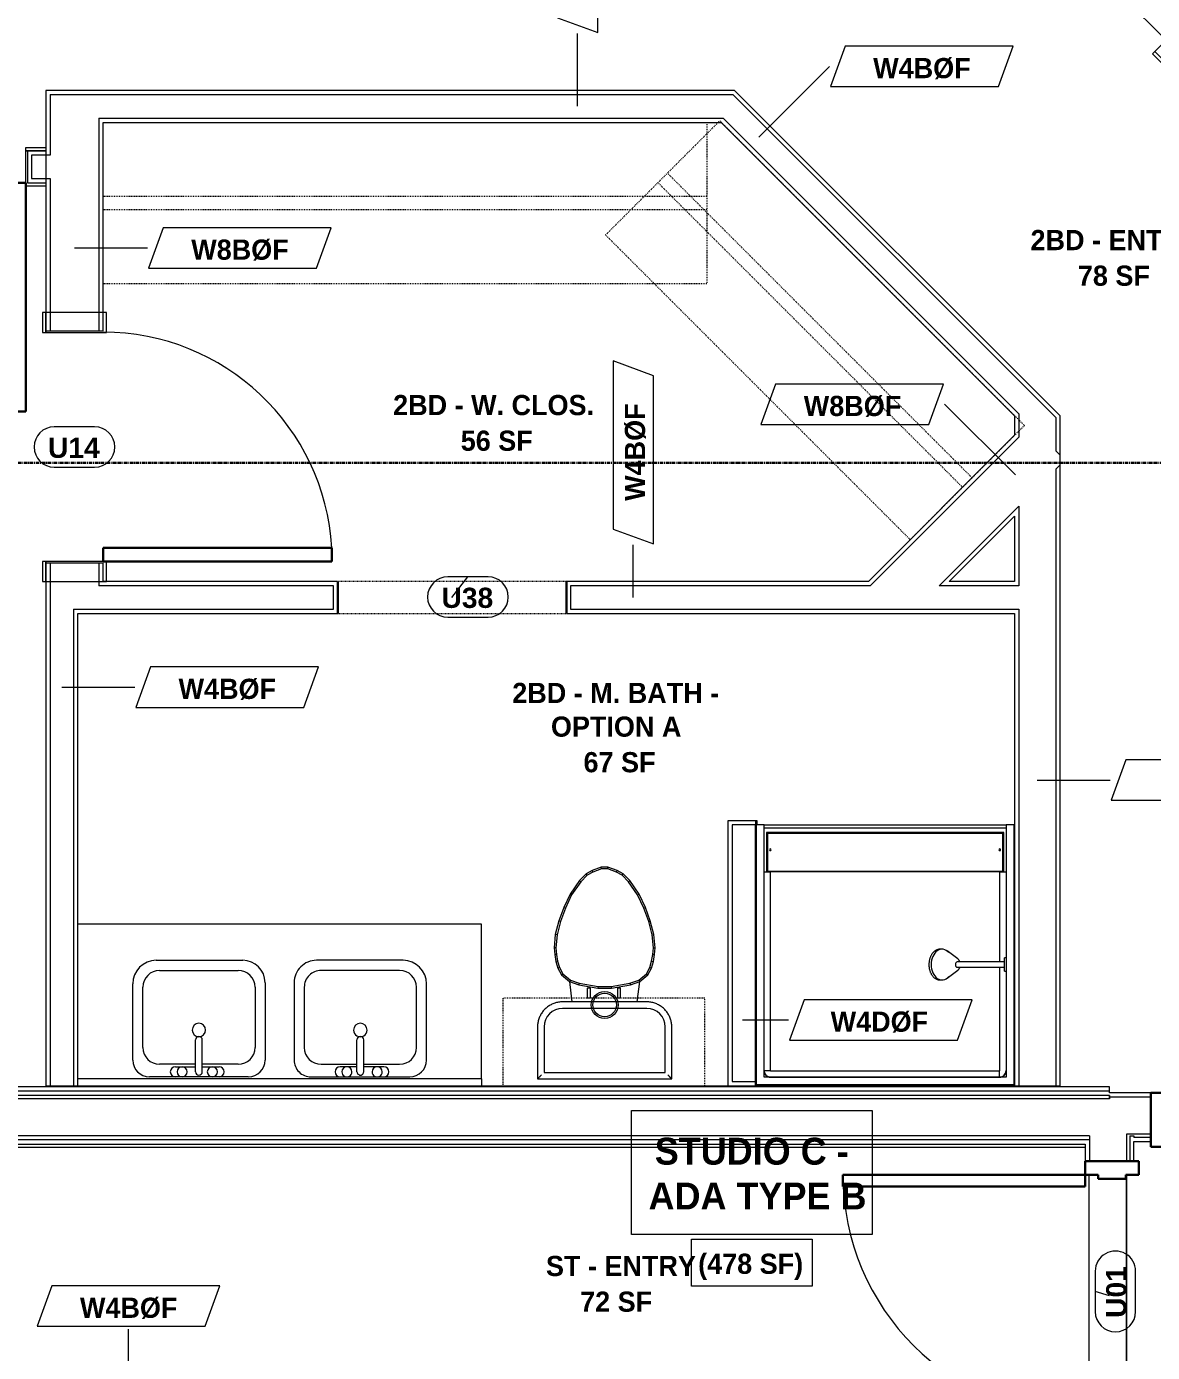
# Model space of a CAD drawing. Header units: inches. Extents: x -4058 to -1781, y 9814 to 12264.
# Drawn here: x -3662.7 to -3495.3, y 11715 to 11912.1 of the extents above; entities that cross this region are included whole.
import ezdxf

# ---------------------------------------------------------------- set-up
doc = ezdxf.new("R2010")
doc.units = ezdxf.units.IN
doc.header["$MEASUREMENT"] = 0
for name, pattern in [('Dash', [0.25, 0.125, -0.125]), ('Grid Line 1_2_', [0.875, 0.5, -0.125, 0.125, -0.125]), ('Overhead', [0.15625, 0.09375, -0.0625])]:
    doc.linetypes.add(name, pattern=pattern)
for name, color, linetype, lineweight in [('0-1', 7, 'Continuous', 5), ('0-3', 8, 'Continuous', 9), ('A-AREA-IDEN', 2, 'Continuous', 9), ('A-DETL-GENF-3', 92, 'Overhead', 9), ('A-DETL-MEDM', 33, 'Continuous', 30), ('A-DOOR-1', 7, 'Continuous', 9), ('A-DOOR-2', 10, 'Continuous', 30), ('A-DOOR-3', 31, 'Continuous', 9), ('A-DOOR-4', 31, 'Continuous', 30), ('A-DOOR-FRAM-2', 10, 'Continuous', 30), ('A-DOOR-IDEN', 31, 'Continuous', 9), ('A-FLOR-1', 7, 'Continuous', 9), ('A-FLOR-2', 192, 'Continuous', 9), ('A-WALL', 113, 'Continuous', 18), ('A-WALL-2', 250, 'Continuous', 18), ('A-WALL-3', 113, 'Continuous', 9), ('A-WALL-IDEN', 211, 'Continuous', 9), ('I-WALL-1', 7, 'Continuous', 9), ('I-WALL-2', 2, 'Continuous', 9), ('P-SANR-FIXT', 6, 'Continuous', 9), ('Q-CASE', 31, 'Continuous', 9), ('Q-CASE-2', 31, 'Dash', 9), ('Q-CASE-HDLN', 31, 'Dash', 9), ('S-GRID-1', 1, 'Grid Line 1_2_', 30)]:
    doc.layers.add(name, color=color, linetype=linetype, lineweight=lineweight)
doc.styles.add('Arial_B', font='arialbd.ttf', dxfattribs={"height": 3})
doc.styles.add('Century Gothic_B', font='GOTHICB.TTF', dxfattribs={"height": 3})
doc.styles.add('Century Gothic_B_1', font='GOTHICB.TTF', dxfattribs={"height": 4})

# ---------------------------------------------------------------- blocks, each defined once
blk = doc.blocks.new('CTR - 1st Phase - Shell_rvt-1-UNITS PLANS - 3RD FLOOR')
at = {"layer": 'A-FLOR-1'}
for p, q in [((-3499.17, 11705.4), (-3499.17, 11741.4)), ((-3499.17, 11741.4), (-3499.17, 11705.4))]:
    blk.add_line(p, q, dxfattribs=at)
blk = doc.blocks.new('HOLLOW METAL - UNIT DOOR-2191978-UNITS PLANS - 3RD FLOOR')
at = {"layer": 'A-DOOR-1'}
blk.add_arc((18, 3.875), 36, 90, 180, dxfattribs=at)
at = {"layer": 'A-DOOR-2'}
for p, q in [((18, 39.875), (16.25, 39.875)), ((16.25, 39.875), (16.25, 3.875)), ((18, 3.875), (18, 39.875)), ((16.25, 3.875), (18, 3.875))]:
    blk.add_line(p, q, dxfattribs=at)
at = {"layer": 'A-DOOR-FRAM-2'}
for p, q in [((-18, 3.875), (-20, 3.875)), ((-20, 3.875), (-20, -4.125)), ((-18, 1.9375), (-18, 3.875)), ((18, 3.875), (18, 1.9375)), ((20, 3.875), (18, 3.875)), ((20, -4.125), (20, 3.875)), ((-17.375, 1.9375), (-18, 1.9375)), ((-17.375, -2.1875), (-17.375, 1.9375)), ((18, 1.9375), (17.375, 1.9375)), ((17.375, 1.9375), (17.375, -2.1875)), ((-18, -4.125), (-18, -2.1875)), ((-18, -2.1875), (-17.375, -2.1875)), ((17.375, -2.1875), (18, -2.1875)), ((18, -2.1875), (18, -4.125)), ((-20, -4.125), (-18, -4.125)), ((18, -4.125), (20, -4.125))]:
    blk.add_line(p, q, dxfattribs=at)
blk = doc.blocks.new('HOLLOW METAL - UNIT DOOR-2191977-UNITS PLANS - 3RD FLOOR')
at = {"layer": 'A-DOOR-1'}
blk.add_arc((18, -3.875), 36, 180, 270, dxfattribs=at)
at = {"layer": 'A-DOOR-2'}
for p, q in [((16.25, -3.875), (18, -3.875)), ((16.25, -39.875), (16.25, -3.875)), ((18, -3.875), (18, -39.875)), ((18, -39.875), (16.25, -39.875))]:
    blk.add_line(p, q, dxfattribs=at)
at = {"layer": 'A-DOOR-FRAM-2'}
for p, q in [((-20, 4.125), (-18, 4.125)), ((-20, -3.875), (-20, 4.125)), ((-18, 4.125), (-18, 2.1875)), ((18, 4.125), (20, 4.125)), ((18, 2.1875), (18, 4.125)), ((20, 4.125), (20, -3.875)), ((-18, 2.1875), (-17.375, 2.1875)), ((-17.375, 2.1875), (-17.375, -1.9375)), ((17.375, 2.1875), (18, 2.1875)), ((17.375, -1.9375), (17.375, 2.1875)), ((-18, -1.9375), (-18, -3.875)), ((-17.375, -1.9375), (-18, -1.9375)), ((18, -1.9375), (17.375, -1.9375)), ((18, -3.875), (18, -1.9375)), ((-18, -3.875), (-20, -3.875)), ((20, -3.875), (18, -3.875))]:
    blk.add_line(p, q, dxfattribs=at)
blk = doc.blocks.new('CTR - 1st Phase - Common Walls_rvt-1-UNITS PLANS - 3RD FLOOR')
at = {"layer": 'A-WALL-2'}
for p, q in [((-3501.67, 11753.81), (-3852.47, 11753.81)), ((-3501.67, 11753.19), (-3852.47, 11753.19)), ((-3501.67, 11752.69), (-3852.47, 11752.69)), ((-3501.67, 11752.94), (-3501.67, 11753.19)), ((-3501.67, 11753.19), (-3501.67, 11752.94)), ((-3501.67, 11752.69), (-3501.67, 11752.94)), ((-3495.52, 11752.94), (-3501.67, 11752.94)), ((-3501.67, 11752.94), (-3501.67, 11752.69)), ((-3504.67, 11747.19), (-3852.47, 11747.19)), ((-3504.67, 11746.56), (-3852.47, 11746.56)), ((-3504.67, 11747.19), (-3504.67, 11746.94)), ((-3504.67, 11746.94), (-3504.67, 11746.56)), ((-3504.67, 11746.56), (-3504.67, 11745.94)), ((-3504.67, 11745.94), (-3504.67, 11743.4)), ((-3499.17, 11747.44), (-3499.17, 11747.19)), ((-3495.52, 11747.44), (-3499.17, 11747.44)), ((-3499.17, 11747.19), (-3499.17, 11746.94)), ((-3499.17, 11746.94), (-3499.17, 11746.31)), ((-3499.17, 11746.31), (-3499.17, 11743.4)), ((-3498.67, 11747.19), (-3498.05, 11747.19)), ((-3498.67, 11747.19), (-3498.67, 11746.94)), ((-3498.67, 11746.94), (-3498.67, 11746.31)), ((-3498.67, 11746.31), (-3498.67, 11743.4)), ((-3498.05, 11747.19), (-3498.05, 11746.94)), ((-3495.52, 11746.94), (-3498.05, 11746.94))]:
    blk.add_line(p, q, dxfattribs=at)
at = {"layer": 'I-WALL-1'}
for p, q in [((-3501.67, 11754.44), (-3852.47, 11754.44)), ((-3501.67, 11753.56), (-3501.67, 11754.44)), ((-3495.52, 11753.56), (-3501.67, 11753.56)), ((-3852.47, 11745.94), (-3505.3, 11745.94)), ((-3505.3, 11745.94), (-3505.3, 11743.4)), ((-3498.05, 11743.4), (-3498.05, 11746.31)), ((-3498.05, 11746.31), (-3495.52, 11746.31))]:
    blk.add_line(p, q, dxfattribs=at)
at = {"layer": '0-3'}
for name, p, rotation in [('HOLLOW METAL - UNIT DOOR-2191977-UNITS PLANS - 3RD FLOOR', (-3475.52, 11749.69), 180), ('HOLLOW METAL - UNIT DOOR-2191978-UNITS PLANS - 3RD FLOOR', (-3501.42, 11723.4), 89.99999999998256)]:
    blk.add_blockref(name, p, dxfattribs=dict(at, rotation=rotation))
blk = doc.blocks.new('CTR - 1st Phase - Structure_rvt-1-UNITS PLANS - 3RD FLOOR')
at = {"layer": 'S-GRID-1'}
blk.add_line((-1781.27, 11847.19), (-4041.78, 11847.19), dxfattribs=at)
blk = doc.blocks.new('SWING - SINGLE - FLUSH - SWING - FLUSH - 2-10 x 6-8 - PRIVACY-4346068-UNITS PLANS - 3RD FLOOR')
at = {"layer": 'A-DOOR-3'}
for p, q in [((-20, 2.37), (-20, 2.87)), ((-20, 2.87), (-17, 2.87)), ((-20, 2.37), (-17, 2.37)), ((-20, -2.88), (-20, 2.37)), ((-17, 2.37), (-20, 2.37)), ((-17, 2.87), (-17, 2.37)), ((-17, 2.37), (-17, -2.88)), ((17, 2.37), (17, 2.87)), ((17, 2.87), (20, 2.87)), ((17, 2.37), (20, 2.37)), ((17, -2.88), (17, 2.37)), ((20, 2.37), (17, 2.37)), ((20, 2.87), (20, 2.37)), ((20, 2.37), (20, -2.88)), ((-17, -2.88), (-20, -2.88)), ((20, -2.88), (17, -2.88))]:
    blk.add_line(p, q, dxfattribs=at)
blk.add_arc((17, -2.38), 34.07, 180, 266.6343, dxfattribs=at)
at = {"layer": 'A-DOOR-4'}
for p, q in [((15, -2.38), (15, -36.38)), ((17, -2.38), (15, -2.38)), ((17, -2.38), (17, -36.38)), ((17, -36.38), (15, -36.38))]:
    blk.add_line(p, q, dxfattribs=at)
blk = doc.blocks.new('Door-Opening - CLEAR OPENING - 34_ x 80_-3928388-UNITS PLANS - 3RD FLOOR')
at = {"layer": 'A-DETL-GENF-3'}
for p, q in [((16.68, 2.37), (-17.32, 2.37)), ((-17.32, -2.38), (16.68, -2.38))]:
    blk.add_line(p, q, dxfattribs=at)
at = {"layer": 'A-DETL-MEDM'}
for p, q in [((-17.32, 2.37), (-17.32, -2.38)), ((16.68, -2.38), (16.68, 2.37))]:
    blk.add_line(p, q, dxfattribs=at)
blk = doc.blocks.new('OD_CW_Closet - OD_CW_Closet-3852330-UNITS PLANS - 3RD FLOOR')
at = {"layer": 'Q-CASE-HDLN'}
for p, q in [((0.74, -24), (0.74, 0)), ((0.74, 0), (64.78, 0)), ((64.78, 0), (64.78, -24)), ((0.74, -11), (64.78, -11)), ((0.74, -13), (64.78, -13)), ((64.78, -24), (0.74, -24))]:
    blk.add_line(p, q, dxfattribs=at)
blk = doc.blocks.new('OD_CW_Closet - OD_CW_Closet-4152769-UNITS PLANS - 3RD FLOOR')
at = {"layer": 'Q-CASE-HDLN'}
for p, q in [((0.74, -24), (0.74, 0)), ((0.74, 0), (90.5, 0)), ((90.5, 0), (90.5, -24)), ((0.74, -11), (90.5, -11)), ((0.74, -13), (90.5, -13)), ((90.5, -24), (0.74, -24))]:
    blk.add_line(p, q, dxfattribs=at)
blk = doc.blocks.new('M_Sink Vanity-Square - 500 x 440mm-1352614-UNITS PLANS - 3RD FLOOR')
at = {"layer": 'P-SANR-FIXT'}
for p, q in [((7.96, 7.09), (-6.72, 7.09)), ((3.62, 7.09), (-2.88, 7.09)), ((0.12, 6.33), (0.12, 1.59)), ((1.12, 6.33), (1.12, 1.59)), ((-9.22, 4.59), (-9.22, -6.73)), ((0.12, 5.22), (-5.22, 5.22)), ((-2.88, 5.59), (0.12, 5.59)), ((1.12, 5.59), (3.62, 5.59)), ((6.46, 5.22), (1.12, 5.22)), ((10.46, -6.91), (10.46, 4.59)), ((-7.72, 2.72), (-7.72, -6.23)), ((8.96, -6.23), (8.96, 2.72)), ((-5.22, -8.73), (6.46, -8.73)), ((-5.72, -10.23), (7.14, -10.23))]:
    blk.add_line(p, q, dxfattribs=at)
for centre, radius, start, end in [((-6.72, 4.59), 2.5, 90, 180), ((-2.88, 6.34), 0.75, 90, 270), ((-1.88, 6.34), 0.75, 360, 180), ((-1.88, 6.34), 0.75, 180, 0), ((0.62, 6.33), 0.5, 360, 180), ((2.62, 6.34), 0.75, 360, 180), ((2.62, 6.34), 0.75, 180, 360), ((3.62, 6.34), 0.75, 270, 90), ((7.96, 4.59), 2.5, 360, 90), ((-5.22, 2.72), 2.5, 90, 180), ((6.46, 2.72), 2.5, 0, 90), ((0.62, 0.13), 1, 360, 180), ((0.62, 0.13), 1, 180, 0), ((0.62, 1.59), 0.5, 180, 0), ((-5.72, -6.73), 3.5, 180, 270), ((-5.22, -6.23), 2.5, 180, 270), ((6.46, -6.23), 2.5, 270, 0), ((7.14, -6.91), 3.32, 270, 0)]:
    blk.add_arc(centre, radius, start, end, dxfattribs=at)
blk = doc.blocks.new('Toilet-Domestic-3D - Toilet-Domestic-3D-V17-UNITS PLANS - 3RD FLOOR')
at = {"layer": 'P-SANR-FIXT'}
for p, q in [((-0.5, 12), (-1.87, 11.5)), ((-0.46, 11.75), (-0.5, 12)), ((0.5, 12), (-0.5, 12)), ((0.46, 11.75), (0.5, 12)), ((1.87, 11.5), (0.5, 12)), ((-3.74, 10), (-5.13, 8)), ((-2.74, 11), (-3.74, 10)), ((-3.55, 9.84), (-3.74, 10)), ((-2.59, 10.8), (-3.55, 9.84)), ((-1.87, 11.5), (-2.74, 11)), ((-2.59, 10.8), (-2.74, 11)), ((-1.77, 11.27), (-2.59, 10.8)), ((-1.77, 11.27), (-1.87, 11.5)), ((-0.46, 11.75), (-1.77, 11.27)), ((0.46, 11.75), (-0.46, 11.75)), ((1.77, 11.27), (0.46, 11.75)), ((1.77, 11.27), (1.87, 11.5)), ((2.59, 10.8), (1.77, 11.27)), ((2.74, 11), (1.87, 11.5)), ((2.59, 10.8), (2.74, 11)), ((3.55, 9.84), (2.59, 10.8)), ((3.74, 10), (2.74, 11)), ((3.55, 9.84), (3.74, 10)), ((5.13, 8), (3.74, 10)), ((-5.13, 8), (-6.06, 6)), ((-4.91, 7.88), (-5.13, 8)), ((-3.55, 9.84), (-4.91, 7.88)), ((4.91, 7.88), (3.55, 9.84)), ((4.91, 7.88), (5.13, 8)), ((6.06, 6), (5.13, 8)), ((-6.06, 6), (-6.79, 4)), ((-5.83, 5.9), (-6.06, 6)), ((-4.91, 7.88), (-5.83, 5.9)), ((5.83, 5.9), (4.91, 7.88)), ((5.83, 5.9), (6.06, 6)), ((6.79, 4), (6.06, 6)), ((-6.79, 4), (-7.33, 1.99)), ((-6.55, 3.92), (-6.79, 4)), ((-5.83, 5.9), (-6.55, 3.92)), ((6.55, 3.92), (5.83, 5.9)), ((6.55, 3.92), (6.79, 4)), ((7.33, 1.99), (6.79, 4)), ((-7.33, 1.99), (-7.5, 0)), ((-7.08, 1.95), (-7.33, 1.99)), ((-6.55, 3.92), (-7.08, 1.95)), ((7.08, 1.95), (6.55, 3.92)), ((7.08, 1.95), (7.33, 1.99)), ((7.5, 0), (7.33, 1.99)), ((-7.08, 1.95), (-7.25, 0)), ((7.25, 0), (7.08, 1.95)), ((-7.25, 0), (-7.5, 0)), ((-7.5, 0), (-7.41, -1)), ((-7.16, -0.96), (-7.41, -1)), ((-7.41, -1), (-7.24, -2)), ((-7.25, 0), (-7.16, -0.96)), ((-6.99, -1.95), (-7.24, -2)), ((-7.16, -0.96), (-6.99, -1.95)), ((-6.99, -1.95), (-6.73, -2.9)), ((6.73, -2.9), (6.99, -1.95)), ((6.99, -1.95), (7.16, -0.96)), ((6.99, -1.95), (7.24, -2)), ((7.16, -0.96), (7.25, 0)), ((7.16, -0.96), (7.41, -1)), ((7.24, -2), (7.41, -1)), ((7.25, 0), (7.5, 0)), ((7.41, -1), (7.5, 0)), ((-7.24, -2), (-6.97, -3)), ((-6.73, -2.9), (-6.97, -3)), ((-6.97, -3), (-6.4, -4)), ((-6.73, -2.9), (-6.21, -3.84)), ((-6.4, -4), (-6.21, -3.84)), ((-6.21, -3.84), (-5.08, -4.78)), ((5.08, -4.78), (6.21, -3.84)), ((6.21, -3.84), (6.73, -2.9)), ((6.21, -3.84), (6.4, -4)), ((6.4, -4), (6.97, -3)), ((6.73, -2.9), (6.97, -3)), ((6.97, -3), (7.24, -2)), ((-6.4, -4), (-5.21, -5)), ((-5.08, -4.78), (-5.21, -5)), ((-5.21, -5), (-4.86, -8.02)), ((-5.21, -5), (-3.84, -5.5)), ((-5.08, -4.78), (-3.77, -5.26)), ((-3.77, -5.26), (-3.84, -5.5)), ((-3.84, -5.5), (-1, -6)), ((-3.77, -5.26), (-0.98, -5.75)), ((-0.98, -5.75), (-1, -6)), ((-0.98, -5.75), (0.98, -5.75)), ((0.98, -5.75), (3.77, -5.26)), ((0.98, -5.75), (1, -6)), ((1, -6), (3.84, -5.5)), ((3.77, -5.26), (5.08, -4.78)), ((3.77, -5.26), (3.84, -5.5)), ((3.84, -5.5), (5.21, -5)), ((4.86, -8.02), (5.21, -5)), ((5.08, -4.78), (5.21, -5)), ((5.21, -5), (6.4, -4)), ((-1, -6), (1, -6)), ((6.25, -8.02), (-6.25, -8.02)), ((6.25, -9), (-6.25, -9)), ((6.25, -9), (-6.25, -9)), ((-9.98, -11.75), (-9.98, -19.48)), ((-9, -11.75), (-9, -18.5)), ((-9, -11.75), (-9, -18.5)), ((9, -18.5), (9, -11.75)), ((9, -18.5), (9, -11.75)), ((9.98, -19.48), (9.98, -11.75)), ((-9.98, -19.48), (-9.86, -19.36)), ((-9.98, -19.48), (9.98, -19.48)), ((-9, -18.5), (9, -18.5)), ((-9, -18.5), (9, -18.5)), ((9.86, -19.36), (9.98, -19.48))]:
    blk.add_line(p, q, dxfattribs=at)
at = {"layer": 'P-SANR-FIXT', "flags": 128}
for points in [[(-6.25, -8.02), (-6.4, -8.03), (-6.55, -8.03), (-6.7, -8.05), (-6.84, -8.07), (-6.99, -8.1), (-7.14, -8.13), (-7.28, -8.17), (-7.42, -8.21), (-7.56, -8.26), (-7.7, -8.32), (-7.84, -8.38), (-7.97, -8.44), (-8.1, -8.52), (-8.23, -8.59), (-8.35, -8.67), (-8.48, -8.76), (-8.59, -8.85), (-8.71, -8.95), (-8.82, -9.05), (-8.92, -9.15), (-9.03, -9.26), (-9.12, -9.38), (-9.22, -9.49), (-9.3, -9.61), (-9.39, -9.74), (-9.46, -9.86), (-9.54, -9.99), (-9.6, -10.13), (-9.67, -10.26), (-9.72, -10.4), (-9.78, -10.54), (-9.82, -10.68), (-9.86, -10.83), (-9.89, -10.97), (-9.92, -11.12), (-9.95, -11.26), (-9.96, -11.41), (-9.97, -11.56), (-9.98, -11.71), (-9.98, -11.75)], [(9.98, -11.75), (9.97, -11.6), (9.97, -11.45), (9.95, -11.3), (9.93, -11.16), (9.9, -11.01), (9.87, -10.86), (9.83, -10.72), (9.79, -10.58), (9.74, -10.44), (9.68, -10.3), (9.62, -10.16), (9.56, -10.03), (9.48, -9.9), (9.41, -9.77), (9.33, -9.65), (9.24, -9.52), (9.15, -9.41), (9.05, -9.29), (8.95, -9.18), (8.85, -9.08), (8.74, -8.97), (8.62, -8.88), (8.51, -8.78), (8.39, -8.7), (8.26, -8.61), (8.14, -8.54), (8.01, -8.46), (7.87, -8.4), (7.74, -8.33), (7.6, -8.28), (7.46, -8.22), (7.32, -8.18), (7.17, -8.14), (7.03, -8.11), (6.88, -8.08), (6.74, -8.05), (6.59, -8.04), (6.44, -8.03), (6.29, -8.02), (6.25, -8.02)]]:
    blk.add_lwpolyline(points, dxfattribs=at)
at = {"layer": 'P-SANR-FIXT'}
for radius in [2, 1.75]:
    blk.add_circle((0, -8.48), radius, dxfattribs=at)
for centre, start, end in [((-6.25, -11.75), 90, 180), ((-6.25, -11.75), 90, 180), ((6.25, -11.75), 0, 90), ((6.25, -11.75), 360, 90)]:
    blk.add_arc(centre, 2.75, start, end, dxfattribs=at)
for points in [[(-9.98, -19.48), (-9.98, -19.48), (-9.98, -19.48), (-9.98, -19.48)], [(9.98, -19.48), (9.98, -19.48), (9.98, -19.48), (9.98, -19.48)]]:
    blk.add_open_spline(points, degree=3, dxfattribs=at)
for points, knots in [([(-9.86, -19.36), (-9.86, -19.36), (-9.85, -19.35), (-9.82, -19.32), (-9.8, -19.3), (-9.78, -19.28), (-9.75, -19.25), (-9.71, -19.21), (-9.66, -19.16), (-9.6, -19.1), (-9.55, -19.05), (-9.47, -18.97), (-9.41, -18.91), (-9.37, -18.87)], [0, 0, 0, 0, 0.166667, 0.25, 0.291667, 0.333333, 0.416667, 0.5, 0.583333, 0.666667, 0.75, 0.833333, 1, 1, 1, 1]), ([(9.37, -18.87), (9.41, -18.91), (9.47, -18.97), (9.55, -19.05), (9.6, -19.1), (9.66, -19.16), (9.71, -19.21), (9.75, -19.25), (9.78, -19.28), (9.8, -19.3), (9.82, -19.32), (9.85, -19.35), (9.86, -19.36), (9.86, -19.36)], [-1, -1, -1, -1, -0.833333, -0.75, -0.666667, -0.583333, -0.5, -0.416667, -0.333333, -0.291667, -0.25, -0.166667, 0, 0, 0, 0])]:
    blk.add_open_spline(points, degree=3, knots=knots, dxfattribs=at)
blk = doc.blocks.new('Bath Vanity - Bath Vanity 60_-V20-UNITS PLANS - 3RD FLOOR')
at = {"layer": 'Q-CASE'}
for p, q in [((30.74, 0), (-29.26, 0)), ((-29.26, -1), (-29.26, -24)), ((-29.26, -24), (30.74, -24))]:
    blk.add_line(p, q, dxfattribs=at)
blk = doc.blocks.new('BATHROOM MIRROR - BATHROOM MIRROR  60_-3809435-UNITS PLANS - 3RD FLOOR')
at = {"layer": 'Q-CASE'}
for p, q in [((30.74, 24), (-29.26, 24)), ((-29.26, 23), (-29.26, 24)), ((30.74, 24), (30.74, 23)), ((-29.26, 23), (30.74, 23))]:
    blk.add_line(p, q, dxfattribs=at)
blk = doc.blocks.new('300 Series Wall Hung Cabinet_326 - 30_-2909952-UNITS PLANS - 3RD FLOOR')
at = {"layer": 'Q-CASE'}
for p, q in [((-2.5, -13.19), (-2.01, -13.19)), ((-2.5, -13.19), (-2.5, -14.69)), ((-2.01, -14.69), (-2.01, -13.19)), ((2, -13.19), (2.49, -13.19)), ((2, -13.19), (2, -14.69)), ((2.49, -14.69), (2.49, -13.19)), ((-2.5, -14.69), (-2.01, -14.69)), ((2, -14.69), (2.49, -14.69))]:
    blk.add_line(p, q, dxfattribs=at)
at = {"layer": 'Q-CASE-2'}
for p, q in [((15, -0.19), (-15, -0.19)), ((-15, -0.19), (-15, -13.19)), ((15, -13.19), (15, -0.19)), ((-15, -13.19), (15, -13.19))]:
    blk.add_line(p, q, dxfattribs=at)
blk = doc.blocks.new('M_Sink Vanity-Square - 500 x 440mm-1372835-UNITS PLANS - 3RD FLOOR')
at = {"layer": 'P-SANR-FIXT'}
for p, q in [((-5.72, 10.23), (7.14, 10.23)), ((-5.22, 8.73), (6.46, 8.73)), ((-9.22, -4.59), (-9.22, 6.73)), ((-7.72, -2.72), (-7.72, 6.23)), ((8.96, 6.23), (8.96, -2.72)), ((10.46, 6.91), (10.46, -4.59)), ((0.12, -6.33), (0.12, -1.59)), ((1.12, -6.33), (1.12, -1.59)), ((0.12, -5.22), (-5.22, -5.22)), ((-2.88, -5.59), (0.12, -5.59)), ((6.46, -5.22), (1.12, -5.22)), ((1.12, -5.59), (3.62, -5.59)), ((7.96, -7.09), (-6.72, -7.09)), ((3.62, -7.09), (-2.88, -7.09))]:
    blk.add_line(p, q, dxfattribs=at)
for centre, radius, start, end in [((-5.72, 6.73), 3.5, 90, 180), ((7.14, 6.91), 3.32, 360, 90), ((-5.22, 6.23), 2.5, 90, 180), ((6.46, 6.23), 2.5, 360, 90), ((0.62, -0.13), 1, 360, 180), ((0.62, -0.13), 1, 180, 0), ((0.62, -1.59), 0.5, 360, 180), ((-5.22, -2.72), 2.5, 180, 270), ((6.46, -2.72), 2.5, 270, 360), ((-6.72, -4.59), 2.5, 180, 270), ((-2.88, -6.34), 0.75, 90, 270), ((-1.88, -6.34), 0.75, 360, 180), ((2.62, -6.34), 0.75, 0, 180), ((3.62, -6.34), 0.75, 270, 90), ((7.96, -4.59), 2.5, 270, 0), ((-1.88, -6.34), 0.75, 180, 0), ((0.62, -6.33), 0.5, 180, 0), ((2.62, -6.34), 0.75, 180, 0)]:
    blk.add_arc(centre, radius, start, end, dxfattribs=at)
blk = doc.blocks.new('SWING - SINGLE - FLUSH - SWING - FLUSH - 2-10 x 6-8 - PRIVACY-4346070-UNITS PLANS - 3RD FLOOR')
at = {"layer": 'A-DOOR-3'}
for p, q in [((-20, 2.37), (-20, 2.87)), ((-20, 2.87), (-17, 2.87)), ((-20, 2.37), (-17, 2.37)), ((-20, -2.88), (-20, 2.37)), ((-17, 2.37), (-20, 2.37)), ((-17, 2.87), (-17, 2.37)), ((-17, 2.37), (-17, -2.88)), ((17, 2.37), (17, 2.87)), ((17, 2.87), (20, 2.87)), ((17, 2.37), (20, 2.37)), ((17, -2.88), (17, 2.37)), ((20, 2.37), (17, 2.37)), ((20, 2.87), (20, 2.37)), ((20, 2.37), (20, -2.88)), ((-17, -2.88), (-20, -2.88)), ((20, -2.88), (17, -2.88))]:
    blk.add_line(p, q, dxfattribs=at)
blk.add_arc((17, -2.38), 34.07, 180, 266.6343, dxfattribs=at)
at = {"layer": 'A-DOOR-4'}
for p, q in [((15, -2.38), (15, -36.38)), ((17, -2.38), (15, -2.38)), ((17, -2.38), (17, -36.38)), ((17, -36.38), (15, -36.38))]:
    blk.add_line(p, q, dxfattribs=at)
blk = doc.blocks.new('The Shower - The Shower-4199730-UNITS PLANS - 3RD FLOOR')
at = {"layer": 'P-SANR-FIXT'}
for p, q in [((0, 39.25), (0.12, 39.25)), ((0, 0.5), (0, 39.25)), ((1.25, 39.25), (0.12, 39.25)), ((0.12, 0.62), (0.12, 39.25)), ((1.25, 39.25), (37.25, 39.25)), ((1.25, 38.75), (1.25, 39.25)), ((1.25, 1.75), (1.25, 39.25)), ((37.25, 38.75), (1.25, 38.75)), ((1.62, 38.13), (1.62, 32.27)), ((36.88, 38.13), (1.62, 38.13)), ((36.75, 38), (1.75, 38)), ((1.75, 38), (1.75, 32.38)), ((36.75, 32.38), (36.75, 38)), ((36.88, 32.27), (36.88, 38.13)), ((37.25, 39.25), (37.25, 38.75)), ((38.38, 39.25), (37.25, 39.25)), ((37.25, 39.25), (37.25, 19.48)), ((38.38, 39.25), (38.5, 39.25)), ((38.38, 39.25), (38.38, 0.62)), ((38.5, 39.25), (38.5, 0.5)), ((1.75, 32.38), (36.75, 32.38)), ((2.2, 2.75), (2.2, 32.27)), ((36.3, 32.27), (2.2, 32.27)), ((36.3, 18.89), (36.3, 32.27)), ((36.3, 2.75), (36.3, 18.11)), ((37.25, 17.52), (37.25, 1.75)), ((1.28, 2.51), (1.3, 2.43)), ((1.37, 2.28), (1.38, 2.26)), ((1.4, 2.23), (1.42, 2.2)), ((1.51, 2.08), (1.58, 2.01)), ((2.25, 2.7), (36.25, 2.7)), ((36.92, 2.01), (36.99, 2.08)), ((37.08, 2.2), (37.1, 2.23)), ((37.12, 2.26), (37.13, 2.28)), ((37.2, 2.43), (37.22, 2.51)), ((38.5, 0.5), (0, 0.5)), ((38.38, 0.62), (0.12, 0.62)), ((37.25, 1.75), (1.25, 1.75)), ((1.7, 1.92), (1.73, 1.9)), ((1.93, 1.8), (2.01, 1.78)), ((2.25, 1.77), (36.25, 1.77)), ((36.25, 1.75), (36.25, 1.77)), ((36.49, 1.78), (36.57, 1.8)), ((36.77, 1.9), (36.8, 1.92))]:
    blk.add_line(p, q, dxfattribs=at)
for centre, radius, start, end in [((2.2, 35.56), 0.125, 0, 180), ((2.2, 35.56), 0.125, 180, 0), ((36.3, 35.56), 0.125, 0, 180), ((36.3, 35.56), 0.125, 180, 0), ((2.25, 2.75), 1, 180, 270), ((36.25, 2.75), 1, 270, 0)]:
    blk.add_arc(centre, radius, start, end, dxfattribs=at)
for centre, major_axis, start_param, end_param in [((2.2, 32.28), (-0.95, 0), 0, 1.570796), ((36.3, 32.28), (0.95, 0), 4.712389, 6.283185)]:
    blk.add_ellipse(centre, major_axis=major_axis, ratio=0.019505, start_param=start_param, end_param=end_param, dxfattribs=at)
for points, knots in [([(1.25, 2.77), (1.25, 2.77), (1.27, 2.76), (1.4, 2.76), (1.64, 2.75), (1.95, 2.75), (2.12, 2.75), (2.2, 2.75)], [-1, -1, -1, -1, -0.833333, -0.666667, -0.333333, -0.166667, 0, 0, 0, 0]), ([(1.25, 2.77), (1.25, 2.7), (1.26, 2.57), (1.34, 2.32), (1.53, 2.04), (1.8, 1.86), (2.06, 1.78), (2.19, 1.77), (2.25, 1.77)], [-1, -1, -1, -1, -0.874768, -0.749536, -0.499072, -0.248608, -0.123376, 0.001856, 0.001856, 0.001856, 0.001856]), ([(1.59, 2), (1.55, 2.04), (1.47, 2.12), (1.41, 2.21), (1.38, 2.25)], [0.4597287, 0.4597287, 0.4597287, 0.4597287, 0.5714286, 0.666048, 0.666048, 0.666048, 0.666048]), ([(2.2, 2.75), (2.2, 2.74), (2.2, 2.74), (2.2, 2.73), (2.21, 2.72), (2.21, 2.72), (2.22, 2.71), (2.23, 2.71), (2.24, 2.7), (2.24, 2.7), (2.25, 2.7), (2.25, 2.7)], [-1, -1, -1, -1, -0.833333, -0.75, -0.666667, -0.583333, -0.416667, -0.291667, -0.208333, -0.083333, 0, 0, 0, 0]), ([(36.25, 1.77), (36.32, 1.77), (36.45, 1.78), (36.7, 1.86), (36.98, 2.04), (37.16, 2.32), (37.24, 2.57), (37.25, 2.7), (37.25, 2.77)], [-1, -1, -1, -1, -0.874768, -0.749536, -0.499072, -0.248608, -0.123376, 0.001856, 0.001856, 0.001856, 0.001856]), ([(36.25, 2.7), (36.26, 2.7), (36.26, 2.7), (36.27, 2.7), (36.28, 2.71), (36.28, 2.71), (36.29, 2.72), (36.29, 2.73), (36.3, 2.74), (36.3, 2.74), (36.3, 2.75), (36.3, 2.75)], [-1, -1, -1, -1, -0.833333, -0.75, -0.666667, -0.583333, -0.416667, -0.291667, -0.208333, -0.083333, 0, 0, 0, 0]), ([(36.25, 1.8), (36.25, 1.82), (36.25, 1.91), (36.25, 2.14), (36.25, 2.45), (36.25, 2.62), (36.25, 2.7)], [-0.8333333, -0.8333333, -0.8333333, -0.8333333, -0.6666667, -0.3333333, -0.1666667, 0, 0, 0, 0]), ([(37.01, 2.11), (36.97, 2.05), (36.89, 1.97), (36.79, 1.91), (36.75, 1.88)], [0.4462442, 0.4462442, 0.4462442, 0.4462442, 0.5714286, 0.666048, 0.666048, 0.666048, 0.666048]), ([(37.19, 2.42), (37.18, 2.38), (37.16, 2.33), (37.13, 2.27), (37.12, 2.25)], [0.2167295, 0.2167295, 0.2167295, 0.2167295, 0.2857143, 0.332096, 0.332096, 0.332096, 0.332096]), ([(2.25, 1.75), (2.17, 1.75), (2.03, 1.77), (1.86, 1.82), (1.77, 1.87), (1.75, 1.88)], [0, 0, 0, 0, 0.1428571, 0.2857143, 0.332096, 0.332096, 0.332096, 0.332096]), ([(36.75, 1.88), (36.7, 1.85), (36.59, 1.8), (36.42, 1.76), (36.31, 1.75), (36.25, 1.75)], [0.6665409, 0.6665409, 0.6665409, 0.6665409, 0.7857143, 0.8928571, 1, 1, 1, 1])]:
    blk.add_open_spline(points, degree=3, knots=knots, dxfattribs=at)
for points in [[(1.25, 2.71), (1.25, 2.72), (1.25, 2.74), (1.25, 2.75)], [(1.38, 2.25), (1.37, 2.27), (1.36, 2.3), (1.35, 2.32)], [(37.12, 2.25), (37.09, 2.21), (37.07, 2.18), (37.05, 2.15)], [(37.25, 2.75), (37.25, 2.72), (37.25, 2.7), (37.25, 2.67)], [(1.75, 1.88), (1.71, 1.91), (1.67, 1.94), (1.63, 1.97)]]:
    blk.add_open_spline(points, degree=3, dxfattribs=at)
blk = doc.blocks.new('Shower Head - Shower Head-3265626-UNITS PLANS - 3RD FLOOR')
at = {"layer": 'P-SANR-FIXT'}
for p, q in [((-0.98, 0), (-0.98, -0.26)), ((-0.98, 0), (0.98, 0)), ((0.98, -0.26), (-0.98, -0.26)), ((-0.39, -0.26), (-0.39, -1)), ((0.39, -1), (0.39, -0.26)), ((0.98, -0.26), (0.98, 0)), ((-0.84, -7.19), (-2.02, -8.78)), ((-0.39, -6.01), (-0.39, -7.27)), ((0.39, -7.27), (0.39, -6.01)), ((2.02, -8.78), (0.84, -7.19)), ((-2.28, -9.54), (-2.28, -9.81)), ((2.28, -9.81), (2.28, -9.54))]:
    blk.add_line(p, q, dxfattribs=at)
at = {"layer": 'P-SANR-FIXT', "flags": 128}
for points in [[(-0.39, -1), (-0.39, -1.29), (-0.39, -1.57), (-0.39, -1.85), (-0.39, -2.13), (-0.39, -2.41), (-0.39, -2.69), (-0.39, -2.96), (-0.39, -3.23), (-0.39, -3.5), (-0.39, -3.76), (-0.39, -4.02), (-0.39, -4.27), (-0.39, -4.52), (-0.39, -4.77), (-0.39, -5), (-0.39, -5.23), (-0.39, -5.46), (-0.39, -5.67), (-0.39, -5.88), (-0.39, -6.01)], [(0.39, -6.01), (0.39, -5.81), (0.39, -5.6), (0.39, -5.38), (0.39, -5.15), (0.39, -4.92), (0.39, -4.68), (0.39, -4.43), (0.39, -4.18), (0.39, -3.93), (0.39, -3.67), (0.39, -3.4), (0.39, -3.13), (0.39, -2.86), (0.39, -2.59), (0.39, -2.31), (0.39, -2.03), (0.39, -1.75), (0.39, -1.46), (0.39, -1.18), (0.39, -1)], [(-0.39, -6.87), (-0.43, -6.88), (-0.46, -6.9), (-0.49, -6.91), (-0.52, -6.93), (-0.55, -6.94), (-0.58, -6.96), (-0.61, -6.98), (-0.64, -7), (-0.67, -7.03), (-0.7, -7.05), (-0.73, -7.07), (-0.76, -7.1), (-0.78, -7.13), (-0.81, -7.16), (-0.83, -7.19), (-0.84, -7.19)], [(0.84, -7.19), (0.81, -7.16), (0.79, -7.13), (0.76, -7.1), (0.73, -7.08), (0.7, -7.05), (0.68, -7.03), (0.65, -7.01), (0.62, -6.98), (0.59, -6.97), (0.56, -6.95), (0.53, -6.93), (0.49, -6.91), (0.46, -6.9), (0.43, -6.89), (0.4, -6.87)], [(-2.28, -9.81), (-2.28, -9.88), (-2.28, -9.95), (-2.27, -10.02), (-2.25, -10.09), (-2.24, -10.16), (-2.21, -10.23), (-2.19, -10.3), (-2.16, -10.36), (-2.13, -10.43), (-2.09, -10.49), (-2.05, -10.55), (-2.01, -10.61), (-1.97, -10.67), (-1.92, -10.73), (-1.86, -10.79), (-1.81, -10.84), (-1.75, -10.89), (-1.69, -10.94), (-1.63, -10.99), (-1.57, -11.04), (-1.5, -11.08), (-1.43, -11.12), (-1.36, -11.16), (-1.28, -11.2), (-1.21, -11.24), (-1.13, -11.27), (-1.05, -11.3), (-0.97, -11.33), (-0.89, -11.36), (-0.81, -11.38), (-0.72, -11.4), (-0.64, -11.42), (-0.55, -11.44), (-0.47, -11.45), (-0.38, -11.46), (-0.29, -11.47), (-0.2, -11.48), (-0.11, -11.49), (-0.02, -11.49), (0, -11.49)], [(0, -11.49), (0.09, -11.49), (0.18, -11.48), (0.27, -11.48), (0.35, -11.47), (0.44, -11.46), (0.53, -11.44), (0.62, -11.43), (0.7, -11.41), (0.79, -11.39), (0.87, -11.36), (0.95, -11.34), (1.03, -11.31), (1.11, -11.28), (1.19, -11.25), (1.26, -11.21), (1.34, -11.17), (1.41, -11.13), (1.48, -11.09), (1.55, -11.05), (1.61, -11), (1.68, -10.95), (1.74, -10.9), (1.8, -10.85), (1.85, -10.8), (1.9, -10.74), (1.95, -10.69), (2, -10.63), (2.04, -10.57), (2.08, -10.51), (2.12, -10.44), (2.15, -10.38), (2.18, -10.31), (2.21, -10.25), (2.23, -10.18), (2.25, -10.11), (2.26, -10.04), (2.27, -9.97), (2.28, -9.9), (2.28, -9.83), (2.28, -9.81)]]:
    blk.add_lwpolyline(points, dxfattribs=at)
at = {"layer": 'P-SANR-FIXT'}
for centre, major_axis, start_param, end_param in [((0, -7.27), (0.394, 0), 3.141593, 4.712389), ((0, -7.27), (-0.394, 0), 1.570796, 3.141593), ((0, -9.54), (2.28, 0), 2.468394, 4.712389), ((0, -9.54), (-2.28, 0), 1.570796, 3.814791)]:
    blk.add_ellipse(centre, major_axis=major_axis, ratio=0.707107, start_param=start_param, end_param=end_param, dxfattribs=at)
blk = doc.blocks.new('SWING - SINGLE - FLUSH - SWING - FLUSH - 2-10 x 6-8 - PASSAGE-4346084-UNITS PLANS - 3RD FLOOR')
at = {"layer": 'A-DOOR-3'}
for p, q in [((-17, 4.75), (-20, 4.75)), ((-20, 4.75), (-20, -4.25)), ((-17, -4.25), (-17, 4.75)), ((20, 4.75), (17, 4.75)), ((17, 4.75), (17, -4.25)), ((20, -4.25), (20, 4.75)), ((-20, -4.25), (-17, -4.25)), ((-17, -4.25), (-20, -4.25)), ((-20, -4.25), (-20, -4.75)), ((-20, -4.75), (-17, -4.75)), ((-17, -4.75), (-17, -4.25)), ((17, -4.25), (20, -4.25)), ((20, -4.25), (17, -4.25)), ((17, -4.25), (17, -4.75)), ((17, -4.75), (20, -4.75)), ((20, -4.75), (20, -4.25))]:
    blk.add_line(p, q, dxfattribs=at)
blk.add_arc((17, 4.25), 34.07, 93.3657, 180, dxfattribs=at)
at = {"layer": 'A-DOOR-4'}
for p, q in [((15, 4.25), (15, 38.26)), ((17, 38.26), (15, 38.26)), ((17, 4.25), (17, 38.26)), ((17, 4.25), (15, 4.25))]:
    blk.add_line(p, q, dxfattribs=at)
blk = doc.blocks.new('Door Tag - Type Mark-2601225-UNITS PLANS - 3RD FLOOR')
at = {"layer": 'A-DOOR-IDEN'}
for p, q in [((0.09375, 0.09375), (-0.09375, 0.09375)), ((-0.09375, -0.09375), (0.09375, -0.09375))]:
    blk.add_line(p, q, dxfattribs=at)
for centre, start, end in [((-0.09375, 0), 90, 270), ((0.09375, 0), 270, 90)]:
    blk.add_arc(centre, 0.09375, start, end, dxfattribs=at)
blk = doc.blocks.new('Wall Tag - Arch Wall-3956453-UNITS PLANS - 3RD FLOOR')
at = {"layer": 'A-WALL-IDEN'}
for p, q in [((-0.3561, 0.0937), (-0.4244, -0.0937)), ((0.4244, 0.0937), (-0.3561, 0.0937)), ((0.3561, -0.0937), (0.4244, 0.0937)), ((-0.4244, -0.0937), (0.3561, -0.0937))]:
    blk.add_line(p, q, dxfattribs=at)

msp = doc.modelspace()

# ---------------------------------------------------------------- linework, layer by layer
at = {"layer": 'A-AREA-IDEN', "flags": 128}
for points in [[(-3572.75, 11750.95), (-3536.96, 11750.95), (-3536.96, 11732.5), (-3572.75, 11732.5)], [(-3563.82, 11731.83), (-3545.89, 11731.83), (-3545.89, 11724.83), (-3563.82, 11724.83)]]:
    msp.add_lwpolyline(points, close=True, dxfattribs=at)
at = {"layer": 'A-DOOR-IDEN'}
for p, q in [((-3599.41, 11827.19), (-3597.04, 11830.26)), ((-3501.67, 11723.4), (-3503.79, 11724.05))]:
    msp.add_line(p, q, dxfattribs=at)
at = {"layer": 'A-FLOR-2'}
for p, q in [((-3517.3, 11934.05), (-3493.26, 11910)), ((-3657.41, 11754.44), (-3657.41, 11754.63)), ((-3595.03, 11754.63), (-3558.41, 11754.63)), ((-3512.41, 11754.63), (-3512.41, 11754.44)), ((-3505.3, 11745.46), (-3851.23, 11745.46)), ((-3504.68, 11705.4), (-3504.68, 11741.4))]:
    msp.add_line(p, q, dxfattribs=at)
at = {"layer": 'A-WALL'}
for p, q in [((-3659.16, 11901.94), (-3557.67, 11901.94)), ((-3659.16, 11901.94), (-3659.16, 11892.94)), ((-3557.67, 11901.94), (-3509.66, 11853.92)), ((-3651.91, 11898.44), (-3559.12, 11898.44)), ((-3651.91, 11898.44), (-3651.91, 11866.81)), ((-3559.12, 11898.44), (-3515.16, 11854.47)), ((-3659.16, 11892.94), (-3661.91, 11892.94)), ((-3661.91, 11892.94), (-3661.91, 11889.44)), ((-3661.91, 11889.44), (-3659.16, 11889.44)), ((-3659.16, 11889.44), (-3659.16, 11866.81)), ((-3515.16, 11854.47), (-3515.16, 11851.04)), ((-3509.66, 11853.92), (-3509.66, 11848.97)), ((-3537.25, 11828.94), (-3515.16, 11851.04)), ((-3509.66, 11848.97), (-3509.03, 11848.35)), ((-3509.66, 11846.28), (-3509.03, 11846.91)), ((-3509.66, 11846.28), (-3509.66, 11754.63)), ((-3527, 11828.94), (-3515.16, 11840.78)), ((-3515.16, 11840.78), (-3515.16, 11828.94)), ((-3659.16, 11832.31), (-3659.16, 11754.63)), ((-3651.91, 11832.31), (-3651.91, 11828.94)), ((-3617.03, 11828.94), (-3651.91, 11828.94)), ((-3617.03, 11825.44), (-3617.03, 11828.94)), ((-3581.78, 11828.94), (-3581.78, 11825.44)), ((-3537.25, 11828.94), (-3581.78, 11828.94)), ((-3515.16, 11828.94), (-3527, 11828.94)), ((-3655.66, 11825.44), (-3655.66, 11754.63)), ((-3655.66, 11825.44), (-3617.03, 11825.44)), ((-3581.78, 11825.44), (-3515.16, 11825.44)), ((-3515.16, 11825.44), (-3515.16, 11754.63)), ((-3554.28, 11793.38), (-3557.78, 11793.38)), ((-3557.78, 11793.38), (-3557.78, 11755.25)), ((-3554.28, 11794), (-3554.28, 11793.38)), ((-3557.78, 11755.25), (-3554.28, 11755.25))]:
    msp.add_line(p, q, dxfattribs=at)
at = {"layer": 'A-WALL-3'}
for p, q in [((-3557.41, 11902.56), (-3659.78, 11902.56)), ((-3659.78, 11902.56), (-3659.78, 11897.81)), ((-3509.03, 11854.18), (-3557.41, 11902.56)), ((-3651.28, 11897.81), (-3559.38, 11897.81)), ((-3559.38, 11897.81), (-3515.78, 11854.21)), ((-3659.78, 11893.56), (-3662.53, 11893.56)), ((-3662.53, 11893.56), (-3662.53, 11888.81)), ((-3662.53, 11888.81), (-3659.78, 11888.81)), ((-3515.78, 11854.21), (-3515.78, 11851.3)), ((-3509.03, 11754.63), (-3509.03, 11854.18)), ((-3515.78, 11839.28), (-3515.78, 11829.56)), ((-3659.78, 11829.56), (-3659.78, 11754.63)), ((-3616.41, 11829.56), (-3651.28, 11829.56)), ((-3537.51, 11829.56), (-3582.41, 11829.56)), ((-3515.78, 11829.56), (-3525.49, 11829.56)), ((-3655.03, 11755.63), (-3655.03, 11824.81)), ((-3655.03, 11824.81), (-3616.41, 11824.81)), ((-3582.41, 11824.81), (-3515.78, 11824.81)), ((-3515.78, 11824.81), (-3515.78, 11793.38)), ((-3554.03, 11794), (-3558.41, 11794)), ((-3558.41, 11794), (-3558.41, 11754.63)), ((-3554.03, 11793.38), (-3554.03, 11794)), ((-3659.78, 11754.63), (-3655.03, 11754.63)), ((-3558.41, 11754.63), (-3554.28, 11754.63)), ((-3515.78, 11754.63), (-3509.03, 11754.63))]:
    msp.add_line(p, q, dxfattribs=at)
at = {"layer": 'A-WALL-IDEN'}
for p, q in [((-3580.75, 11900.19), (-3580.75, 11911.03)), ((-3553.82, 11895.62), (-3543.31, 11906.13)), ((-3655.53, 11879.14), (-3644.69, 11879.14)), ((-3515.67, 11845.4), (-3526.18, 11855.91)), ((-3572.46, 11827.19), (-3572.46, 11835.03)), ((-3657.41, 11813.86), (-3646.56, 11813.86)), ((-3512.41, 11800.05), (-3501.56, 11800.05)), ((-3556.22, 11764.4), (-3549.39, 11764.4)), ((-3647.49, 11705.11), (-3647.49, 11718.46))]:
    msp.add_line(p, q, dxfattribs=at)
at = {"layer": 'I-WALL-2'}
for p, q in [((-3659.78, 11897.81), (-3659.78, 11893.56)), ((-3651.28, 11866.81), (-3651.28, 11897.81)), ((-3659.78, 11888.81), (-3659.78, 11866.81)), ((-3659.78, 11866.81), (-3651.28, 11866.81)), ((-3515.78, 11851.3), (-3537.51, 11829.56)), ((-3525.49, 11829.56), (-3515.78, 11839.28)), ((-3651.28, 11832.31), (-3659.78, 11832.31)), ((-3659.78, 11832.31), (-3659.78, 11829.56)), ((-3651.28, 11829.56), (-3651.28, 11832.31))]:
    msp.add_line(p, q, dxfattribs=at)

# ---------------------------------------------------------------- block references
at = {"layer": '0-1'}
for name in ['CTR - 1st Phase - Structure_rvt-1-UNITS PLANS - 3RD FLOOR', 'CTR - 1st Phase - Shell_rvt-1-UNITS PLANS - 3RD FLOOR', 'CTR - 1st Phase - Common Walls_rvt-1-UNITS PLANS - 3RD FLOOR']:
    msp.add_blockref(name, (0, 0), dxfattribs=at)
at = {"layer": 'A-DOOR-3'}
for name, p, rotation in [('SWING - SINGLE - FLUSH - SWING - FLUSH - 2-10 x 6-8 - PRIVACY-4346070-UNITS PLANS - 3RD FLOOR', (-3505.28, 11922.02), 134.9999999999963), ('SWING - SINGLE - FLUSH - SWING - FLUSH - 2-10 x 6-8 - PASSAGE-4346084-UNITS PLANS - 3RD FLOOR', (-3655.53, 11849.56), 269.9999999999956)]:
    msp.add_blockref(name, p, dxfattribs=dict(at, rotation=rotation))
for name, p in [('SWING - SINGLE - FLUSH - SWING - FLUSH - 2-10 x 6-8 - PRIVACY-4346068-UNITS PLANS - 3RD FLOOR', (-3679.78, 11891.19)), ('Door-Opening - CLEAR OPENING - 34_ x 80_-3928388-UNITS PLANS - 3RD FLOOR', (-3599.08, 11827.19))]:
    msp.add_blockref(name, p, dxfattribs=at)
at = {"layer": 'A-DOOR-IDEN', "xscale": 31.99999999999999, "yscale": 31.99999999999999, "zscale": 31.99999999999999}
for p in [(-3655.53, 11849.56), (-3597.04, 11827.26)]:
    msp.add_blockref('Door Tag - Type Mark-2601225-UNITS PLANS - 3RD FLOOR', p, dxfattribs=at)
at = {"layer": 'A-DOOR-IDEN', "xscale": 31.99999999999999, "yscale": 31.99999999999999, "zscale": 31.99999999999999, "rotation": 89.99999999999955}
msp.add_blockref('Door Tag - Type Mark-2601225-UNITS PLANS - 3RD FLOOR', (-3500.79, 11724.05), dxfattribs=at)
at = {"layer": 'A-WALL-IDEN', "xscale": 31.99999999999999, "yscale": 31.99999999999999, "zscale": 31.99999999999999, "rotation": 89.99999999999955}
for p in [(-3580.75, 11924.76), (-3572.46, 11848.76)]:
    msp.add_blockref('Wall Tag - Arch Wall-3956453-UNITS PLANS - 3RD FLOOR', p, dxfattribs=at)
at = {"layer": 'A-WALL-IDEN', "xscale": 31.99999999999999, "yscale": 31.99999999999999, "zscale": 31.99999999999999}
for p in [(-3529.58, 11906.13), (-3630.96, 11879.14), (-3539.91, 11855.91), (-3632.83, 11813.86), (-3487.83, 11800.05), (-3535.65, 11764.4), (-3647.49, 11721.88)]:
    msp.add_blockref('Wall Tag - Arch Wall-3956453-UNITS PLANS - 3RD FLOOR', p, dxfattribs=at)
at = {"layer": 'P-SANR-FIXT'}
for name, p in [('The Shower - The Shower-4199730-UNITS PLANS - 3RD FLOOR', (-3554.28, 11754.13)), ('Toilet-Domestic-3D - Toilet-Domestic-3D-V17-UNITS PLANS - 3RD FLOOR', (-3576.72, 11775.11)), ('M_Sink Vanity-Square - 500 x 440mm-1372835-UNITS PLANS - 3RD FLOOR', (-3637.65, 11763.03))]:
    msp.add_blockref(name, p, dxfattribs=at)
for name, p, rotation in [('Shower Head - Shower Head-3265626-UNITS PLANS - 3RD FLOOR', (-3517.03, 11772.63), 270.000000000077), ('M_Sink Vanity-Square - 500 x 440mm-1352614-UNITS PLANS - 3RD FLOOR', (-3612.41, 11763.03), 180)]:
    msp.add_blockref(name, p, dxfattribs=dict(at, rotation=rotation))
at = {"layer": 'Q-CASE'}
for name, p, rotation in [('OD_CW_Closet - OD_CW_Closet-4152769-UNITS PLANS - 3RD FLOOR', (-3560.78, 11873.81), 180), ('OD_CW_Closet - OD_CW_Closet-3852330-UNITS PLANS - 3RD FLOOR', (-3530.77, 11835.26), 134.9999999999961), ('Bath Vanity - Bath Vanity 60_-V20-UNITS PLANS - 3RD FLOOR', (-3624.29, 11754.63), 180), ('300 Series Wall Hung Cabinet_326 - 30_-2909952-UNITS PLANS - 3RD FLOOR', (-3576.84, 11754.44), 180), ('BATHROOM MIRROR - BATHROOM MIRROR  60_-3809435-UNITS PLANS - 3RD FLOOR', (-3624.29, 11778.63), 180)]:
    msp.add_blockref(name, p, dxfattribs=dict(at, rotation=rotation))

# ---------------------------------------------------------------- texts
at = {"layer": 'A-AREA-IDEN', "attachment_point": 1}
for s, insert, char_height, width, style in [('2BD - ENTRY', (-3513.41, 11881.81), 3, 29.492, 'Century Gothic_B'), ('78 SF', (-3506.37, 11876.52), 3, 12.423, 'Century Gothic_B'), ('2BD - W. CLOS.', (-3608.16, 11857.29), 3, 36.764, 'Century Gothic_B'), ('56 SF', (-3598.11, 11851.99), 3, 12.423, 'Century Gothic_B'), ('2BD - M. BATH -', (-3590.45, 11814.5), 3, 38.077, 'Century Gothic_B'), ('OPTION A', (-3584.7, 11809.5), 3, 24.24, 'Century Gothic_B'), ('67 SF', (-3579.86, 11804.21), 3, 12.423, 'Century Gothic_B'), ('STUDIO C -', (-3569.27, 11746.89), 4, 34.946, 'Century Gothic_B_1'), ('ADA TYPE B', (-3570.19, 11740.23), 4, 37.067, 'Century Gothic_B_1'), ('ST - ENTRY', (-3585.44, 11729.33), 3, 24.745, 'Century Gothic_B'), ('(478 SF)', (-3562.82, 11729.66), 3, 19.19, 'Century Gothic_B'), ('72 SF', (-3580.36, 11724.03), 3, 12.423, 'Century Gothic_B')]:
    msp.add_mtext(s, dxfattribs=dict(at, insert=insert, char_height=char_height, width=width, style=style))
at = {"layer": 'A-DOOR-IDEN', "char_height": 3, "width": 9.393, "attachment_point": 1, "style": 'Arial_B'}
for s, insert in [('U14', (-3659.46, 11850.94)), ('U38', (-3600.97, 11828.64))]:
    msp.add_mtext(s, dxfattribs=dict(at, insert=insert))
at = {"layer": 'A-DOOR-IDEN', "insert": (-3502.17, 11720.12), "char_height": 3, "width": 9.393, "attachment_point": 1, "rotation": 90, "style": 'Arial_B'}
msp.add_mtext('U01', dxfattribs=at)
at = {"layer": 'A-WALL-IDEN', "char_height": 3, "attachment_point": 1, "style": 'Century Gothic_B'}
for s, insert, width in [('W4BØF', (-3536.8, 11907.37), 17.372), ('W8BØF', (-3638.17, 11880.39), 17.372), ('W8BØF', (-3547.12, 11857.16), 17.372), ('W4BØF', (-3640.05, 11815.11), 17.372), ('W4DØF', (-3543.12, 11765.65), 17.978), ('W4BØF', (-3654.71, 11723.12), 17.372)]:
    msp.add_mtext(s, dxfattribs=dict(at, insert=insert, width=width))
at = {"layer": 'A-WALL-IDEN', "insert": (-3573.71, 11841.55), "char_height": 3, "width": 17.372, "attachment_point": 1, "rotation": 90, "style": 'Century Gothic_B'}
msp.add_mtext('W4BØF', dxfattribs=at)

doc.saveas('drawing.dxf')
